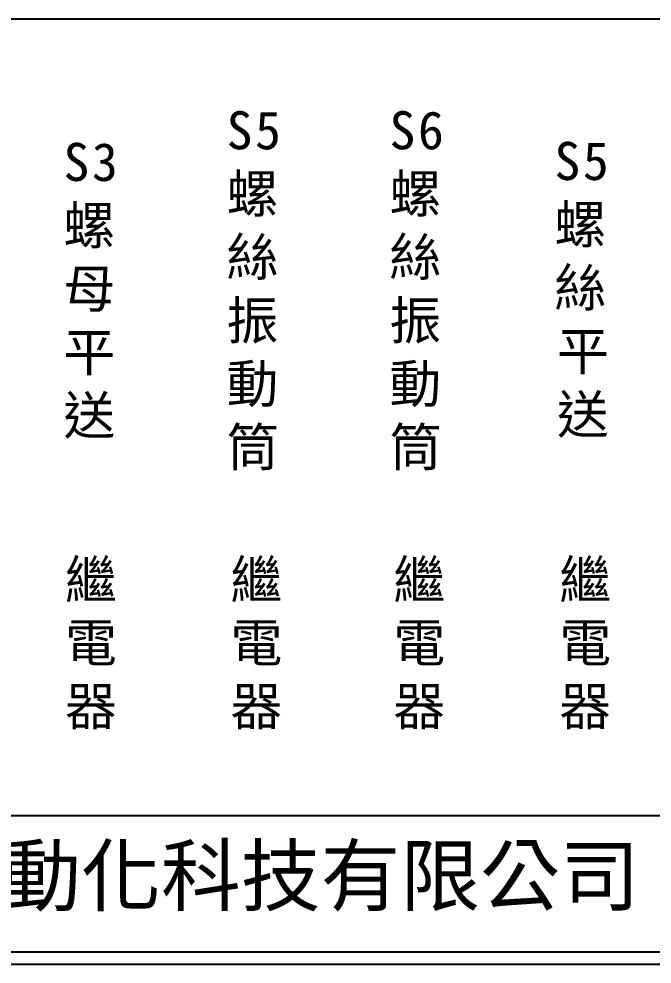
# Model space of a CAD drawing. Extents: x 889 to 1176, y 251 to 455.
# Drawn here: x 954 to 1019, y 251.2 to 348.2 of the extents above; entities that cross this region are included whole.
import ezdxf

# ---------------------------------------------------------------- set-up
doc = ezdxf.new("R2010")
doc.units = 0
doc.layers.add('圖框層', color=7, linetype='CONTINUOUS')
doc.layers.add('標尺寸層', color=3, linetype='CONTINUOUS')
doc.styles.add('CNS', font='romanc.shx', dxfattribs={"bigfont": 'chineset.shx'})
doc.styles.add('STSL', font='kaiu.ttf')

msp = doc.modelspace()

# ---------------------------------------------------------------- linework, layer by layer
at = {"layer": '圖框層', "color": 7}
for p, q in [((890.321, 266.445), (1174.821, 266.445)), ((890.321, 252.445), (1174.821, 252.445)), ((889.071, 251.195), (1176.071, 251.195))]:
    msp.add_line(p, q, dxfattribs=at)
at = {"layer": '標尺寸層', "color": 7}
msp.add_line((893.818, 348.153), (1171.69, 348.153), dxfattribs=at)

# ---------------------------------------------------------------- texts
at = {"layer": '圖框層', "color": 4, "style": 'STSL'}
msp.add_text('泓陞自動化科技有限公司', height=6, dxfattribs=at).set_placement((927.675, 257.271))
at = {"layer": '標尺寸層', "color": 7, "char_height": 3.9, "attachment_point": 5, "style": 'CNS'}
for s, insert, width in [('{\\fDFKai-SB|b0|i0|c136|p65;\\T1.1;\\C0;S5\\P螺絲振動筒}', (978.245, 320.261), 2.84806), ('{\\fDFKai-SB|b0|i0|c136|p65;\\T1.1;\\C0;S6\\P螺絲振動筒}', (994.949, 320.261), 2.84806), ('{\\fDFKai-SB|b0|i0|c136|p65;\\T1.1;\\C0;S3\\P螺母平送}', (961.505, 320.261), 2.84806), ('{\\fDFKai-SB|b0|i0|c136|p65;\\T1.1;\\C0;S5\\P螺絲\\H1x;\\T1;\\C7;\\P平送}', (1011.869, 320.36), 2.84806), ('{\\fDFKai-SB|b0|i0|c136|p65;繼電器}', (961.405, 283.936), 8.6627), ('{\\fDFKai-SB|b0|i0|c136|p65;繼電器}', (978.384, 283.936), 8.6627), ('{\\fDFKai-SB|b0|i0|c136|p65;繼電器}', (995.088, 283.936), 8.6627), ('{\\fDFKai-SB|b0|i0|c136|p65;繼電器}', (1012.106, 283.936), 8.6627)]:
    msp.add_mtext(s, dxfattribs=dict(at, insert=insert, width=width))

doc.saveas('drawing.dxf')
